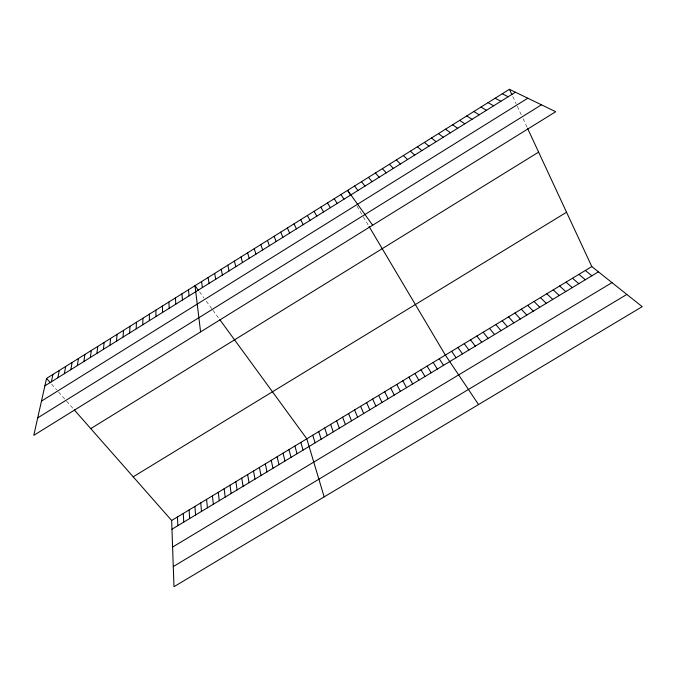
<?xml version="1.0" encoding="UTF-8"?>
<svg xmlns="http://www.w3.org/2000/svg" width="676" height="676" viewBox="0 0 676 676"><rect width="100%" height="100%" fill="white"/><g stroke="black" fill="none" stroke-linecap="round" stroke-linejoin="round"><path stroke-width="0.51" stroke-dasharray="3.38 2.54" d="M51.63 384.171L56.657 389.883M58.533 392.004L65.978 400.462M66.594 401.164L73.599 409.115M199.547 291.897L204.042 298.065M206.273 301.116L212.382 309.481M212.94 310.242L219.193 318.818M356.996 206.163L362.835 215.99M363.316 216.81L368.589 225.691M512.763 96.516L516.092 103.673M517.326 106.335L522.244 116.923M523.063 118.672L527.103 127.375"/><path stroke-width="1.01" d="M149.379 320.644L149.396 314.179M142.788 324.75L142.906 318.227M136.206 328.857L136.434 322.275M129.631 332.964L129.961 326.314M123.066 337.062L123.505 330.353M116.509 341.152L117.049 334.383M109.96 345.242L110.602 338.406M103.42 349.323L104.163 342.428M96.879 353.396L97.733 346.45M90.356 357.469L91.311 350.455M83.841 361.542L84.889 354.469M77.326 365.606L78.484 358.466M70.828 369.662L72.087 362.463M64.33 373.71L65.69 366.46M57.84 377.766L59.311 370.448M51.368 381.805L52.931 374.428M46.559 378.408L33.8 435.319L555.697 111.709L509.408 89.308L46.559 378.408L50.362 382.726M44.895 385.844L515.433 92.215M41.473 401.096L527.804 98.206M37.712 417.878L541.459 104.822M90.77 428.618L538.611 152.125M133.197 476.808L566.547 212.247M171.653 520.486L591.804 266.572L642.2 306.659L173.986 586.692L171.653 520.486L74.292 409.909M171.966 529.223L598.429 271.845M172.591 547.07L611.983 282.627M173.276 566.572L626.838 294.44M502.276 93.761L508.175 96.744M495.153 98.206L500.924 101.265M488.038 102.651L493.691 105.786M480.932 107.095L486.458 110.298M473.834 111.523L479.242 114.802M466.753 115.951L472.034 119.297M459.672 120.37L464.834 123.792M452.599 124.79L457.644 128.279M445.543 129.201L450.461 132.758M438.487 133.603L443.287 137.236M431.449 138.005L436.121 141.706M585.357 270.476L591.88 275.8M424.41 142.399L428.973 146.168M578.918 274.363L585.34 279.746M572.479 278.25L578.808 283.692M417.388 146.785L421.824 150.63M566.057 282.137L572.285 287.63M559.635 286.016L565.761 291.559M410.374 151.162L414.692 155.083M553.23 289.886L559.255 295.488M403.369 155.539L407.569 159.528M546.825 293.756L552.748 299.417M540.428 297.626L546.259 303.338M396.364 159.916L400.445 163.972M534.04 301.488L539.769 307.25M527.66 305.341L533.288 311.163M389.376 164.276L393.339 168.4M521.28 309.194L526.815 315.067M382.396 168.637L386.241 172.836M514.918 313.039L520.351 318.971M508.555 316.883L513.895 322.866M375.425 172.997L379.151 177.256M502.2 320.728L507.439 326.761M495.854 324.556L501 330.649M368.462 177.34L372.07 181.675M489.517 328.392L494.562 334.535M483.188 332.212L488.131 338.414M361.508 181.683L364.998 186.086M476.859 336.04L481.718 342.284M354.562 186.027L357.934 190.497M470.547 339.859L475.304 346.154M464.235 343.67L468.899 350.024M198.414 290.342L195.009 285.686L200.586 331.899M219.818 319.672L306.803 438.808L324.159 496.877M372.645 225.218L347.625 190.362L350.607 195.381M457.931 347.481L462.494 353.886M451.636 351.283L456.106 357.739M340.898 194.561L344.042 199.166M478.54 404.544L445.349 355.077L369.062 226.494M439.256 358.762L443.532 365.327M334.181 198.752L337.214 203.425M433.164 362.446L437.347 369.062M327.48 202.944L330.395 207.684M427.08 366.122L431.17 372.789M421.004 369.797L425.001 376.507M320.779 207.126L323.584 211.934M414.937 373.465L418.841 380.233M408.87 377.123L412.69 383.943M314.087 211.309L316.782 216.176M402.811 380.791L406.538 387.652M396.761 384.441L400.395 391.362M307.403 215.483L309.988 220.418M390.72 388.1L394.26 395.063M300.727 219.649L303.194 224.652M384.686 391.742L388.134 398.764M378.653 395.392L382.016 402.457M294.06 223.815L296.418 228.885M509.408 89.308L511.926 94.716M527.508 128.237L591.804 266.572M372.628 399.026L375.898 406.149M366.612 402.668L369.797 409.833M287.401 227.981L289.649 233.11M360.604 406.301L363.696 413.509M354.596 409.926L357.596 417.193M280.751 232.13L282.889 237.327M348.596 413.551L351.512 420.861M274.101 236.279L276.138 241.543M342.605 417.168L345.428 424.536M336.623 420.785L339.36 428.204M267.468 240.428L269.386 245.751M330.649 424.401L333.293 431.863M324.674 428.009L327.226 435.521M260.843 244.568L262.651 249.959M318.709 431.618L321.176 439.172M312.751 435.217L315.126 442.822M254.227 248.7L255.925 254.159M247.61 252.832L249.199 258.35M300.854 442.408L303.051 450.106M294.913 445.991L297.026 453.748M241.011 256.956L242.49 262.533M288.982 449.582L291.001 457.382M283.058 453.165L284.993 461.007M234.411 261.071L235.789 266.724M277.135 456.739L278.985 464.632M271.22 460.314L272.986 468.257M227.829 265.186L229.088 270.899M265.313 463.88L266.986 471.873M221.246 269.293L222.404 275.073M259.415 467.446L261.004 475.49M253.517 471.011L255.021 479.098M214.672 273.4L215.728 279.239M247.627 474.569L249.047 482.706M241.746 478.126L243.073 486.306M208.115 277.498L209.053 283.405M235.873 481.675L237.115 489.906M201.558 281.596L202.394 287.562M230.001 485.224L231.158 493.497M224.136 488.765L225.209 497.088M218.28 492.305L219.269 500.671M212.433 495.838L213.329 504.254M188.469 289.767L189.086 295.86M206.586 499.37L207.405 507.837M200.747 502.902L201.482 511.411M181.937 293.849L182.452 300M194.916 506.425L195.567 514.977M175.414 297.922L175.819 304.141M189.094 509.941L189.652 518.543M183.272 513.464L183.754 522.109M168.899 301.995L169.194 308.273M177.458 516.971L177.856 525.666M162.392 306.059L162.586 312.397M155.886 310.123L155.979 316.52"/></g></svg>
